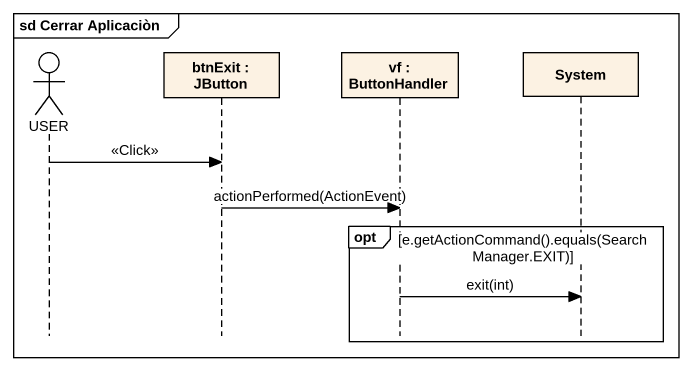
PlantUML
@startuml
mainframe sd Cerrar Aplicaciòn
hide footbox
actor USER
participant "btnExit : JButton" as btnExit
participant "vf : ButtonHandler" as vf
participant System

USER -> btnExit : <<Click>>
btnExit -> vf : actionPerformed(ActionEvent)
opt e.getActionCommand().equals(SearchManager.EXIT)
  vf -> System : exit(int)
end
@enduml
